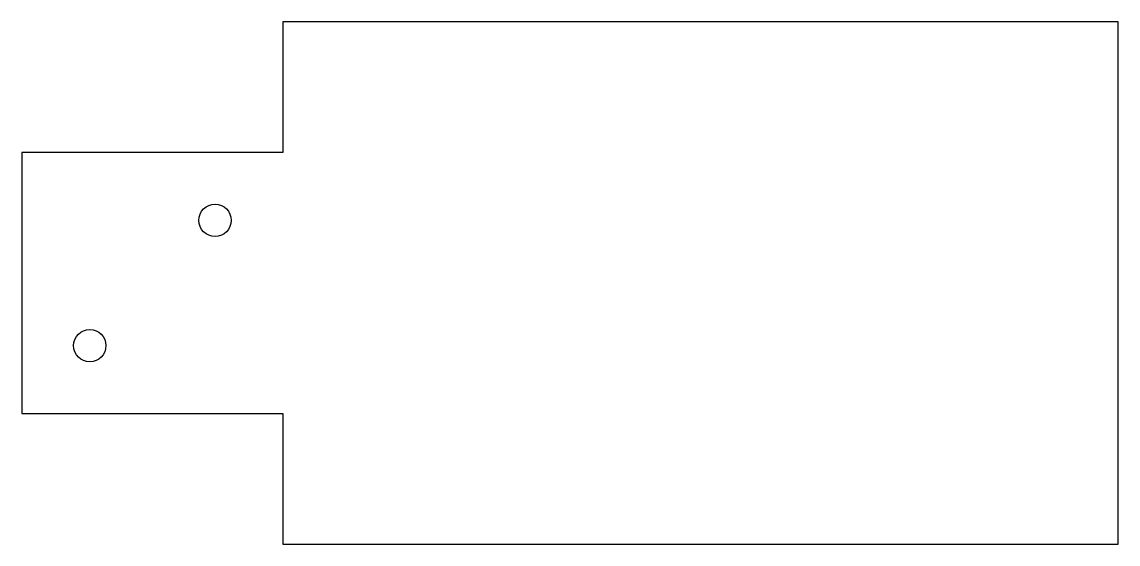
# Model space of a CAD drawing. Header units: millimetres. Extents: x -65 to 40, y -25 to 25.
import ezdxf

# ---------------------------------------------------------------- set-up
doc = ezdxf.new("R2010")
doc.units = ezdxf.units.MM
doc.layers.get('0').update_dxf_attribs({"linetype": 'CONTINUOUS'})

msp = doc.modelspace()

# ---------------------------------------------------------------- linework, layer by layer
msp.add_lwpolyline([(-40, -12.5), (-40, -25), (40, -25), (40, 25), (-40, 25), (-40, 12.5), (-65, 12.5), (-65, -12.5)], close=True)
for centre in [(-46.5, 6), (-58.5, -6)]:
    msp.add_circle(centre, 1.55)

doc.saveas('drawing.dxf')
